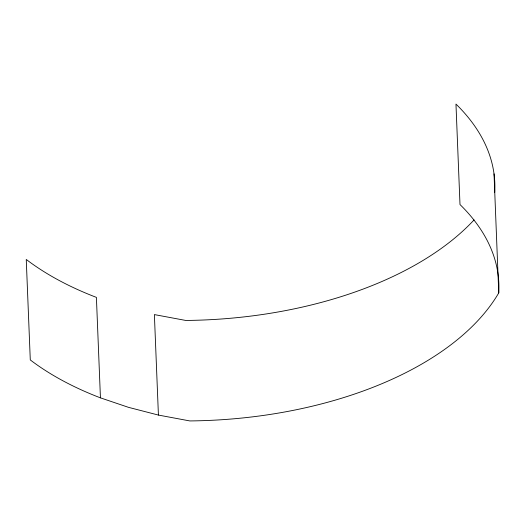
<?xml version="1.0" encoding="UTF-8"?>
<svg xmlns="http://www.w3.org/2000/svg" width="525" height="525" viewBox="0 0 525 525"><rect width="100%" height="100%" fill="white"/><g stroke="black" fill="none" stroke-linecap="round" stroke-linejoin="round"><path stroke-width="0.79" d="M100.439 397.852L96.403 297.38A314.344 173.499 -2.3 0 1 26.25 259.455L30.286 359.933A314.344 173.499 -2.3 0 0 100.439 397.852L128.513 407.348L158.419 415.072L189.814 420.932A314.344 173.499 -2.3 0 0 498.75 292.917L494.025 173.854M158.419 415.072L154.383 314.593L185.778 320.453A314.344 173.499 -2.3 0 0 474.062 219.916M498.75 292.917A314.344 173.499 -2.3 0 0 459.998 204.547L455.962 104.068A314.344 173.499 -2.3 0 1 494.714 192.439"/></g></svg>
